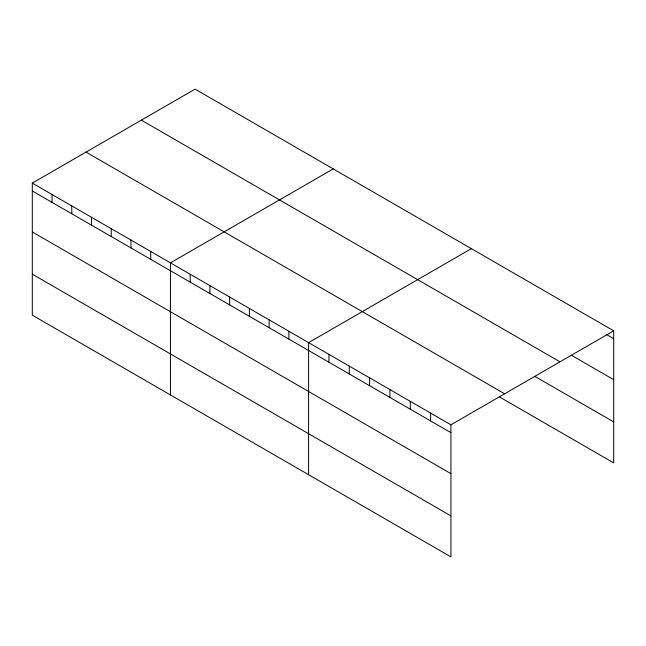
<?xml version="1.0" encoding="UTF-8"?>
<svg xmlns="http://www.w3.org/2000/svg" width="646" height="646" viewBox="0 0 646 646"><rect width="100%" height="100%" fill="white"/><g stroke="black" fill="none" stroke-linecap="round" stroke-linejoin="round"><path stroke-width="0.97" d="M32.3 183.109L450.924 424.802L450.924 556.868L32.3 315.183L32.3 183.109L195.076 89.132L613.7 330.817L613.7 462.891L499.326 396.854M333.223 168.889L170.447 262.865L170.447 394.94M471.37 248.645L308.594 342.622L308.594 474.697M450.924 424.802L613.7 330.817M606.077 334.273L613.7 338.674M571.339 355.211L613.7 379.67M141.361 120.148L559.985 361.833M534.912 376.408L613.7 421.903M86.015 152.101L504.639 393.785M32.3 190.966L450.924 432.658M32.3 231.954L450.924 473.647M32.3 274.187L450.924 515.879M430.591 413.06L430.591 420.917M410.258 401.319L410.258 409.176M389.926 389.578L389.926 397.435M369.593 377.845L369.593 385.694M349.26 366.104L349.26 373.961M328.927 354.363L328.927 362.22M288.859 331.228L288.859 339.085M269.124 319.835L269.124 327.692M249.388 308.441L249.388 316.298M229.653 297.047L229.653 304.904M209.918 285.653L209.918 293.51M190.182 274.259L190.182 282.116M150.712 251.472L150.712 259.329M130.976 240.078L130.976 247.935M111.241 228.684L111.241 236.541M91.506 217.29L91.506 225.147M71.771 205.896L71.771 213.753M52.035 194.503L52.035 202.359"/></g></svg>
